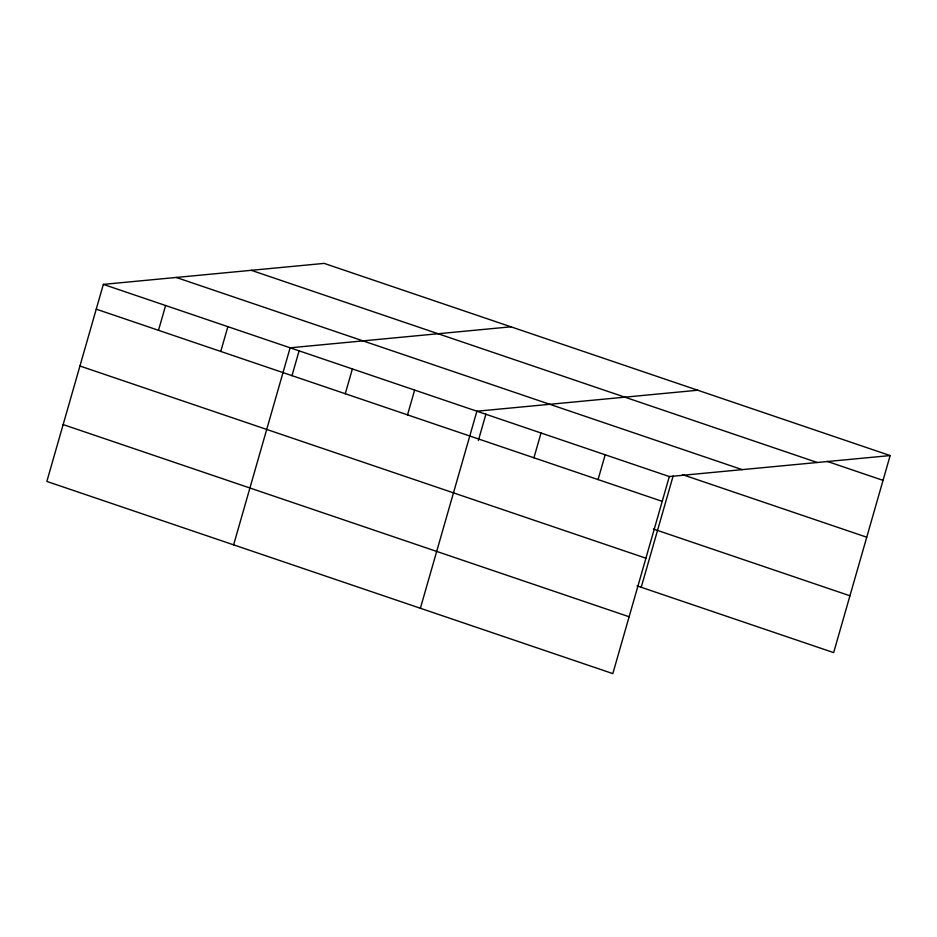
<?xml version="1.0" encoding="UTF-8"?>
<svg xmlns="http://www.w3.org/2000/svg" width="937" height="937" viewBox="0 0 937 937"><rect width="100%" height="100%" fill="white"/><g stroke="black" fill="none" stroke-linecap="round" stroke-linejoin="round"><path stroke-width="1.41" d="M890.15 455.569L324.179 263.391L103.351 284.38L46.85 481.431L612.821 673.609L669.323 476.558L890.15 455.569L833.649 652.62L637.066 585.871M158.505 330.304L165.603 305.521M220.757 351.445L227.867 326.662M233.618 544.842L290.119 347.803L510.946 326.814M291.981 375.702L299.172 350.602M345.273 393.727L352.382 368.944M407.525 414.868L414.634 390.085M420.385 608.265L476.886 411.226L697.725 390.237M478.35 440.519L485.94 414.025M533.926 457.783L541.036 432.999M598.064 479.568L605.173 454.785M641.224 587.276L673.117 476.043M827.09 461.355L883.041 480.365M251.303 270.313L817.275 462.503M176.226 277.457L742.198 469.636M682.499 474.649L866.748 537.206M103.351 284.38L669.323 476.558M96.242 309.163L662.213 501.354M653.37 529.018L849.953 595.78M79.95 366.016L645.909 558.194M63.154 424.578L629.114 616.757"/></g></svg>
